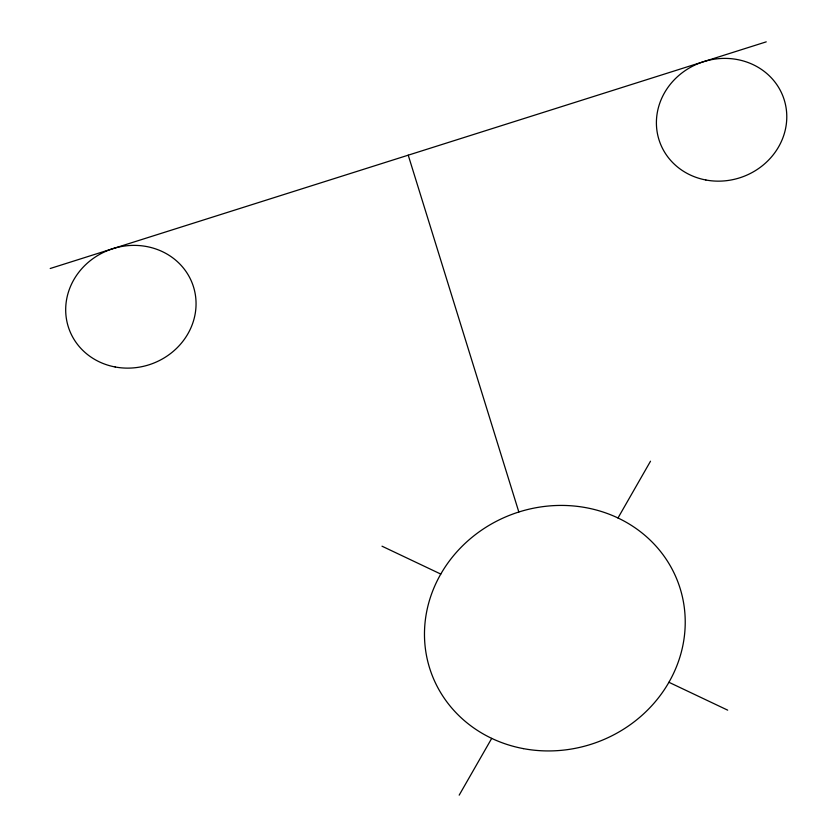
<?xml version="1.0" encoding="UTF-8"?>
<svg xmlns="http://www.w3.org/2000/svg" width="837" height="837" viewBox="0 0 837 837"><rect width="100%" height="100%" fill="white"/><g stroke="black" fill="none" stroke-linecap="round" stroke-linejoin="round"><path stroke-width="1.26" d="M459.178 795.15L491.717 738.37M617.988 517.988L650.516 461.208M50.22 268.499L766.242 41.85M382.007 546.195L440.785 574.077M668.92 682.281L727.688 710.153M408.226 155.169L518.835 512.003M523.387 748.623A131.451 121.616 -19.6 0 0 680.157 588.516A131.451 121.616 -19.6 0 0 461.009 547.398A131.451 121.616 -19.6 0 0 523.387 748.623M115.14 366.972A65.725 60.808 -19.6 0 0 193.525 286.924A65.725 60.808 -19.6 0 0 83.951 266.365A65.725 60.808 -19.6 0 0 115.14 366.972M705.863 179.997A65.725 60.808 -19.6 0 0 784.248 99.938A65.725 60.808 -19.6 0 0 674.674 79.379A65.725 60.808 -19.6 0 0 705.863 179.997"/></g></svg>
